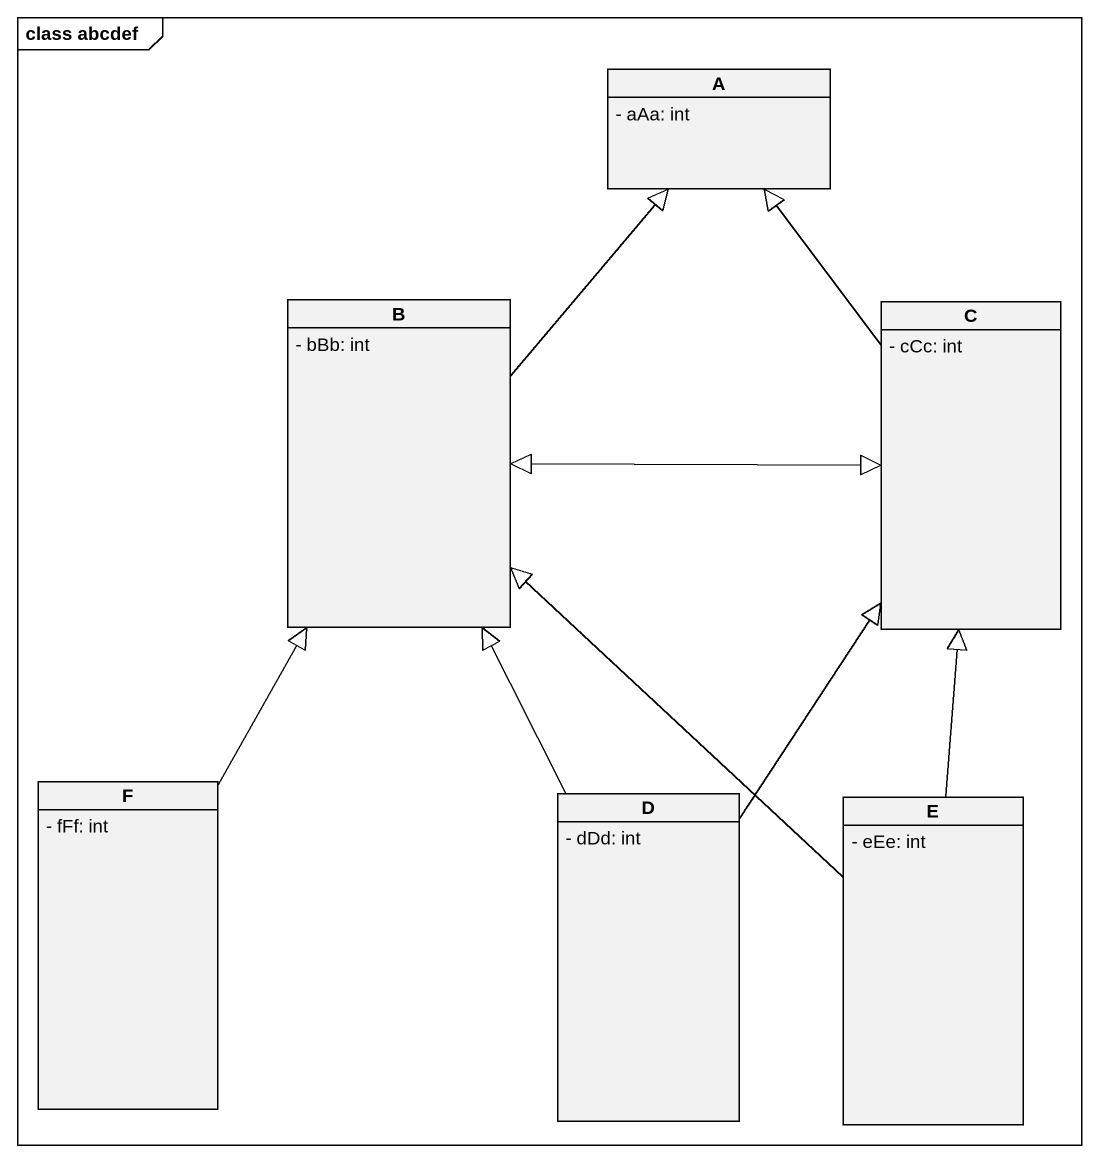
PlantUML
@startuml
mainframe class abcdef
hide circle
hide empty members
skinparam classAttributeIconSize 0
class A {
  - aAa: int
}
class B {
  - bBb: int
}
class C {
  - cCc: int
}
class F {
  - fFf: int
}
class D {
  - dDd: int
}
class E {
  - eEe: int
}
B -up-|> A
B -right-|> C
C -up-|> A
C -left-|> B
F -up-|> B
D -up-|> B
D -up-|> C
E -up-|> B
E -up-|> C
@enduml
